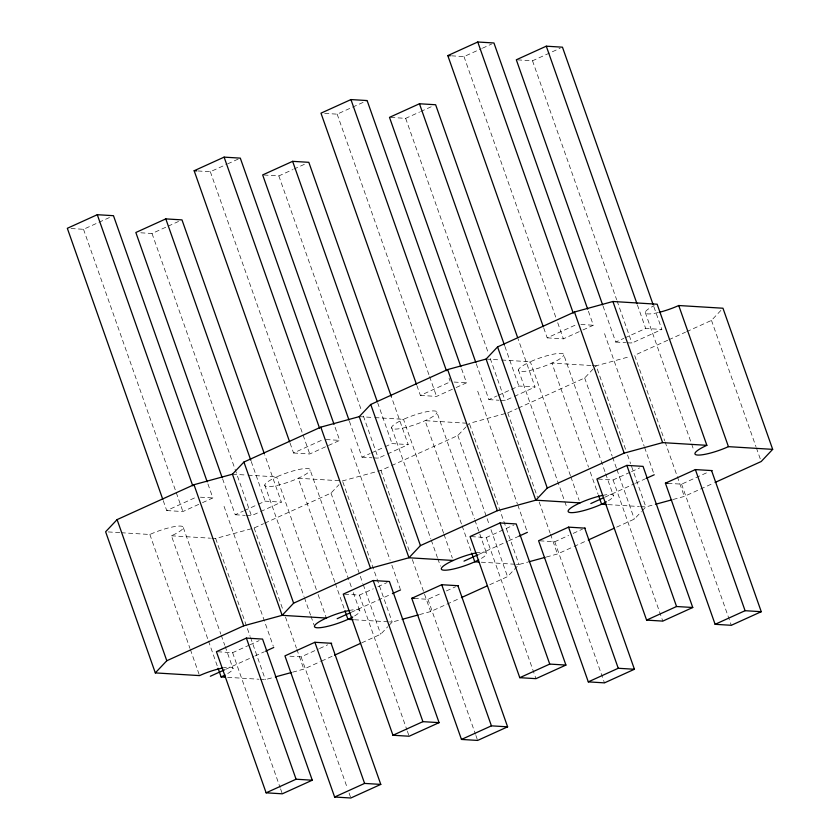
<?xml version="1.0" encoding="UTF-8"?>
<svg xmlns="http://www.w3.org/2000/svg" width="840" height="840" viewBox="0 0 840 840"><rect width="100%" height="100%" fill="white"/><g stroke="black" fill="none" stroke-linecap="round" stroke-linejoin="round"><path stroke-width="0.63" stroke-dasharray="4.2 3.15" d="M264.768 523.163L331.012 493.091L338.961 484.68M391.598 465.591L457.842 435.53L465.791 427.108M466.673 426.174L469.319 423.37L507.769 412.86L517.24 408.566M518.417 408.03L584.672 377.958L596.148 365.799L629.633 356.643M361.788 642.81L380.719 634.221L387.776 626.745M388.657 625.8L392.196 622.062L400.88 619.689M686.648 331.663L711.49 320.387L721.203 310.096M489.794 584.703L507.538 576.65L519.015 564.49L527.698 562.128M616.623 527.142L634.368 519.089L641.434 511.602M642.317 510.668L645.845 506.93L655.767 504.221M71.064 228.533L83.517 229.299L110.019 217.266M197.894 170.961L210.336 171.728L226.475 164.409M227.619 163.884L239.148 158.655M324.713 113.4L337.166 114.156L367.122 100.558M451.542 55.829L463.995 56.585L481.278 48.741M482.423 48.216L491.642 44.037M140.826 232.806L152.029 233.489L167.003 226.684M168.158 226.17L178.532 221.456M263.918 175.004L278.849 175.917L292.677 169.638M293.832 169.124L305.351 163.884M390.737 117.432L405.678 118.346L419.507 112.077M420.661 111.552L433.335 105.798M517.566 59.871L532.508 60.785L560.154 48.227M163.244 500.661L166.73 510.562L196.686 496.965M290.062 443.09L293.548 452.991L323.516 439.394M416.892 385.518L420.378 395.419L450.334 381.822L449.032 378.116M543.722 327.947L547.207 337.858L577.164 324.261M166.73 510.562L182.91 511.55L201.348 503.181M202.503 502.656L212.867 497.952L207.638 483.094M293.548 452.991L309.74 453.978L339.696 440.381L334.467 425.523M420.378 395.419L436.558 396.417L454.997 388.048M456.151 387.524L466.526 382.82L461.286 367.962M547.207 337.858L563.388 338.846L581.826 330.477M582.981 329.952L593.345 325.248L588.115 310.391M222.6 478.853L235.242 514.752L243.306 511.088M244.461 510.573L257.135 504.819M258.29 504.294L265.199 501.155L281.379 502.142L264.821 455.102M349.419 421.281L362.061 457.181L370.135 453.526M371.28 453.002L383.964 447.248M385.108 446.723L392.028 443.583L408.209 444.581L391.209 396.291M476.249 363.72L488.891 399.62L496.955 395.955M498.11 395.43L518.847 386.022L535.038 387.009L518.028 338.73M603.078 306.149L615.72 342.048L623.784 338.383M624.939 337.858L645.676 328.451L661.857 329.438L653.583 305.918M246.446 515.434L251.422 515.739L259.486 512.085M260.642 511.56L281.379 502.142M373.275 457.874L378.252 458.178L386.316 454.514M387.471 453.989L408.209 444.581M500.094 400.302L505.071 400.606L513.145 396.942M514.29 396.428L535.038 387.009M626.924 342.731L631.9 343.035L661.857 329.438M211.764 538.262L215.67 538.503L254.121 527.993L263.582 523.698M334.877 582.215L298.252 478.233L342.5 480.931L380.951 470.431L390.411 466.137M667.726 340.253L634.599 355.288L664.682 440.706M668.903 339.717L685.472 332.199M217.675 651.767L232.607 652.68L248.745 645.361M249.89 644.837L259.109 640.647M344.495 594.195L359.436 595.109L373.264 588.829M377.874 586.74L387.093 582.561M471.324 536.624L486.266 537.548L513.912 524.99M598.154 479.062L613.085 479.976L630.368 472.132M631.523 471.608L639.587 467.943M225.614 669.333L253.796 656.544M254.972 656.009L264.359 651.746M351.267 612.297L391.188 594.174M479.262 554.2L507.444 541.401M508.62 540.876L519.183 536.077M604.916 497.165L634.274 483.84M635.45 483.305L644.837 479.042M289.916 656.187L301.119 656.87L318.413 649.026M319.557 648.501L327.621 644.847M414.257 598.469L427.949 599.308L441.777 593.029M446.387 590.94L455.606 586.75M539.837 540.824L554.778 541.737L568.606 535.458M573.216 533.369L582.425 529.179M667.905 483.326L681.597 484.166L708.099 472.132M292.656 672.178L303.818 669.123L320.387 661.605M321.562 661.07L333.396 655.704M419.486 614.607L430.647 611.562L460.226 598.133M546.304 557.036L557.476 553.99L572.849 547.008M574.035 546.473L587.045 540.561M673.134 499.475L684.296 496.419L713.874 483M260.159 679.319L265.366 679.634L274.05 677.26M580.902 324.481L593.345 325.248M615.72 342.048L625.674 342.657M486.098 359.069L500.409 359.94M501.711 360.024L530.334 361.767A24.014 4.62 -19.4 0 1 563.808 354.911L605.231 472.521M590.94 365.484L551.912 363.09L588.525 467.082M592.242 365.558L596.148 365.799L625.79 449.978M454.072 382.053L466.526 382.82M488.891 399.62L498.855 400.229M359.268 416.63L373.58 417.512M374.881 417.585L403.505 419.339A24.014 4.62 -19.4 0 1 436.989 412.482L474.474 518.942M466.715 423.213L425.082 420.661L461.706 524.654M326.004 439.551L339.696 440.381M362.061 457.181L372.026 457.79M232.439 474.201L246.75 475.072M248.052 475.156L276.675 476.91A24.014 4.62 -19.4 0 1 310.159 470.043L351.572 587.654M608.118 504.62L639.345 506.531M640.637 506.604L645.845 506.93L631.019 464.835M200.424 497.185L212.867 497.952M235.242 514.752L245.196 515.361M108.213 531.93L119.931 532.644M121.233 532.728L149.856 534.481A24.014 4.62 -19.4 0 1 180.611 526.071A24.014 4.62 -19.4 0 1 171.434 535.794L208.047 639.786M171.434 535.794L210.462 538.188M481.288 562.191L515.12 564.26M516.422 564.333L519.015 564.49L469.319 423.37M354.459 619.752L388.29 621.821M389.592 621.904L392.196 622.062L342.5 480.931M227.64 677.324L258.867 679.235M711.49 320.387L755.958 446.659M756.399 447.899L760.756 460.278M645.256 312.385L694.082 451.038M637.392 304.931L645.676 328.451M532.508 60.785L616.644 299.712M617.075 300.951L631.9 343.035M681.597 484.166L731.304 625.296M665.112 441.945L676.883 475.377M677.324 476.616L684.296 496.419M604.538 333.648L644.207 446.303M644.637 447.542L653.793 473.54M627.533 454.933L630.588 463.596M584.672 377.958L612.129 455.952M612.57 457.191L616.497 468.332M616.928 469.57L634.368 519.089M463.995 56.585L555.975 317.804M557.718 322.749L563.388 338.846M613.085 479.976L662.792 621.106M605.661 473.76L613.515 496.041M590.279 472.038L598.122 494.319M570.433 475.661L530.334 361.767A24.014 4.62 -19.4 0 0 529.221 370.608A24.014 4.62 -19.4 0 0 563.808 354.911M570.875 476.9L579.159 500.419M518.427 369.957L567.252 508.61M504.903 346.406L518.847 386.022M405.678 118.346L488.072 352.328M490.256 358.512L505.071 400.606M554.778 541.737L604.475 682.868M507.769 412.86L537.422 497.038M539.165 501.995L550.063 532.938M550.494 534.177L557.476 553.99M477.708 391.219L517.377 503.874M517.818 505.113L526.974 531.111M457.842 435.53L489.227 524.654M490.969 529.61L507.538 576.65M337.166 114.156L429.156 375.365M429.587 376.604L436.558 396.417M486.266 537.548L535.962 678.668M474.915 520.181L486.685 553.602M462.137 525.893L471.293 551.88M443.615 533.232L403.505 419.339A24.014 4.62 -19.4 0 0 402.392 428.18A24.014 4.62 -19.4 0 0 436.989 412.482M444.045 534.471L452.33 557.991M391.598 427.518L430.836 538.933M431.277 540.173L437.378 557.508M437.819 558.747L440.433 566.171M377.643 402.738L392.028 443.583M278.849 175.917L361.683 411.128M363.426 416.084L378.252 458.178M427.949 599.308L475.471 734.244M475.902 735.483L477.645 740.428M380.951 470.431L410.151 553.371M412.335 559.566L430.647 611.562M350.879 448.781L390.117 560.207M391.86 565.152L400.144 588.672M331.012 493.091L362.838 583.464M363.279 584.703L380.719 634.221M210.336 171.728L309.74 453.978M359.436 595.109L406.959 730.044M407.39 731.283L409.132 736.239M353.315 592.61L359.856 611.174M335.318 583.453L344.474 609.452M316.355 589.565L276.675 476.91A24.014 4.62 -19.4 0 0 275.562 485.751A24.014 4.62 -19.4 0 0 310.159 470.043M318.098 594.51L325.941 616.801M264.779 485.09L304.017 596.505M304.447 597.744L310.548 615.079M310.989 616.319L314.044 624.981M251.244 461.538L265.199 501.155M152.029 233.489L251.422 515.739M301.119 656.87L347.34 788.099M349.083 793.044L350.826 798M254.121 527.993L283.332 610.942M285.506 617.127L296.405 648.081M296.846 649.32L303.818 669.123M224.059 506.352L273.315 646.244M215.67 538.503L250.11 636.3M250.541 637.539L265.366 679.634M83.517 229.299L182.91 511.55M232.607 652.68L280.13 787.615M280.57 788.855L282.314 793.811M183.33 527.615L220.826 634.085M221.267 635.324L224.753 645.225M225.183 646.464L233.037 668.745M208.488 641.025L218.075 668.262M149.856 534.481L189.956 648.365M190.397 649.603L199.112 674.363M658.13 312.585A24.014 4.62 -19.4 0 1 654.161 305.634M602.721 495.38A24.014 4.62 -19.4 0 1 608.433 500.703M222.243 668.083A24.014 4.62 -19.4 0 1 226.978 673.974M349.072 610.512A24.014 4.62 -19.4 0 1 353.798 616.413M475.892 552.951A24.014 4.62 -19.4 0 1 479.588 559.419"/><path stroke-width="1.26" d="M659.222 312.322A24.014 4.62 -19.4 0 0 678.731 305.519L722.967 308.228L772.674 449.358L728.438 446.649A24.014 4.62 -19.4 0 1 697.673 455.06A24.014 4.62 -19.4 0 1 706.86 445.326L657.153 304.206L612.917 301.497L574.466 312.007L497.574 346.909L486.098 359.069L447.636 369.569L370.745 404.471L359.268 416.63L320.817 427.14L243.925 462.042L232.439 474.201L193.988 484.712L117.096 519.614L105.62 531.773L155.316 672.903L199.553 675.601A24.014 4.62 -19.4 0 1 222.243 668.083M155.316 672.903L166.792 660.744L243.684 625.832L282.145 615.332L326.382 618.041M453.201 560.469L408.965 557.76L370.514 568.271L293.622 603.173L282.145 615.332L232.439 474.201M580.03 502.898L535.794 500.189L497.343 510.699L420.441 545.601L408.965 557.76L359.268 416.63M706.86 445.326L662.624 442.628L624.162 453.128L547.271 488.04L535.794 500.189L486.098 359.069M772.674 449.358L761.198 461.517L715.061 482.454M207.207 481.856L113.474 215.691L97.283 214.704L67.326 228.302L162.803 499.422M289.632 441.851L194.156 170.741L224.112 157.133L240.303 158.13L334.026 424.294M460.856 366.723L367.122 100.558L350.942 99.572L320.985 113.169L416.451 384.279M543.28 326.718L447.804 55.598L477.761 42L493.952 42.987L587.685 309.151M264.38 453.863L181.986 219.891L165.805 218.894L135.839 232.502L222.159 477.614M391.209 396.291L308.816 162.32L292.625 161.333L262.668 174.93L348.989 420.042M517.597 337.491L435.635 104.748L419.454 103.761L389.498 117.359L475.818 362.481M653.142 304.679L562.464 47.187L546.284 46.19L516.317 59.787L602.637 304.909M246.383 638.085L216.426 651.693L266.123 792.813L282.314 793.811L312.27 780.213L262.574 639.082L246.383 638.085L296.079 779.216L312.27 780.213M373.212 580.524L343.256 594.122L392.952 735.252L409.132 736.239L439.089 722.642L389.393 581.511L373.212 580.524L422.909 721.654L439.089 722.642M500.042 522.952L470.075 536.55L519.781 677.681L535.962 678.668L565.919 665.07L516.222 523.94L500.042 522.952L549.738 664.083L565.919 665.07M626.861 465.381L596.904 478.979L646.601 620.109L662.792 621.106L692.748 607.499L643.051 466.379L626.861 465.381L676.557 606.512L692.748 607.499M210.336 676.263L224.438 669.869M265.534 651.21L273.756 647.482M337.166 618.692L350.091 612.832M392.364 593.639L400.575 589.911M463.995 561.13L478.096 554.726M519.183 536.077L527.405 532.34M590.814 503.559L603.74 497.69M646.013 478.506L654.234 474.779M331.653 643.303L314.895 642.285L284.939 655.883L334.635 797.013L350.826 798L380.782 784.403L331.086 643.272M457.905 585.7L507.612 726.831L477.645 740.428L461.465 739.442L411.768 598.311L441.725 584.714L458.472 585.743M585.301 528.171L568.554 527.142L538.587 540.74L588.294 681.87L604.475 682.868L634.431 669.26L584.735 528.139M711.564 470.568L761.26 611.699L731.304 625.296L715.113 624.309L665.417 483.179L695.373 469.581L712.131 470.6M334.582 655.169L360.602 643.346M461.401 597.597L487.431 585.784M588.231 540.025L614.26 528.213M266.123 792.813L296.079 779.216M392.952 735.252L422.909 721.654M519.781 677.681L549.738 664.083M646.601 620.109L676.557 606.512M334.635 797.013L364.602 783.416L380.782 784.403M461.465 739.442L491.421 725.844L507.612 726.831M588.294 681.87L618.25 668.273L634.431 669.26M715.113 624.309L745.08 610.701L761.26 611.699M655.767 504.221L671.895 499.81M528.938 561.782L545.066 557.382M402.119 619.353L418.247 614.943M275.289 676.925L291.417 672.514M447.804 55.598L450.293 55.755M194.156 170.741L196.644 170.888M665.417 483.179L667.905 483.326M606.816 504.536L601.608 504.221L598.553 495.558M478.685 562.023L474.779 561.792L471.733 553.119M411.768 598.311L414.257 598.469M353.157 619.678L347.959 619.353L344.904 610.691M218.075 668.262L221.13 676.925L225.036 677.166M678.731 305.519L728.438 446.649M546.284 46.19L636.962 303.692M695.373 469.581L745.08 610.701M612.917 301.497L662.624 442.628M574.466 312.007L624.162 453.128M477.761 42L573.237 313.11M419.454 103.761L504.462 345.167M568.554 527.142L618.25 668.273M497.574 346.909L547.271 488.04M447.636 369.569L497.343 510.699M350.942 99.572L446.418 370.681M292.625 161.333L377.202 401.499M441.725 584.714L491.421 725.844M370.745 404.471L420.441 545.601M320.817 427.14L370.514 568.271M224.112 157.133L319.589 428.253M165.805 218.894L250.814 460.299M314.895 642.285L364.602 783.416M243.925 462.042L293.622 603.173M193.988 484.712L243.684 625.832M97.283 214.704L192.759 485.825M117.096 519.614L166.792 660.744M606.407 501.848A24.014 4.62 -19.4 0 1 575.736 512.306A24.014 4.62 -19.4 0 1 572.597 506.793A24.014 4.62 -19.4 0 1 602.721 495.38M352.758 616.99A24.014 4.62 -19.4 0 1 322.088 627.438A24.014 4.62 -19.4 0 1 318.948 621.925A24.014 4.62 -19.4 0 1 349.072 610.512M225.057 675.024A24.014 4.62 -19.4 0 1 221.13 676.925M478.706 559.892A24.014 4.62 -19.4 0 1 448.34 569.95A24.014 4.62 -19.4 0 1 446.009 564.218A24.014 4.62 -19.4 0 1 475.892 552.951"/></g></svg>
